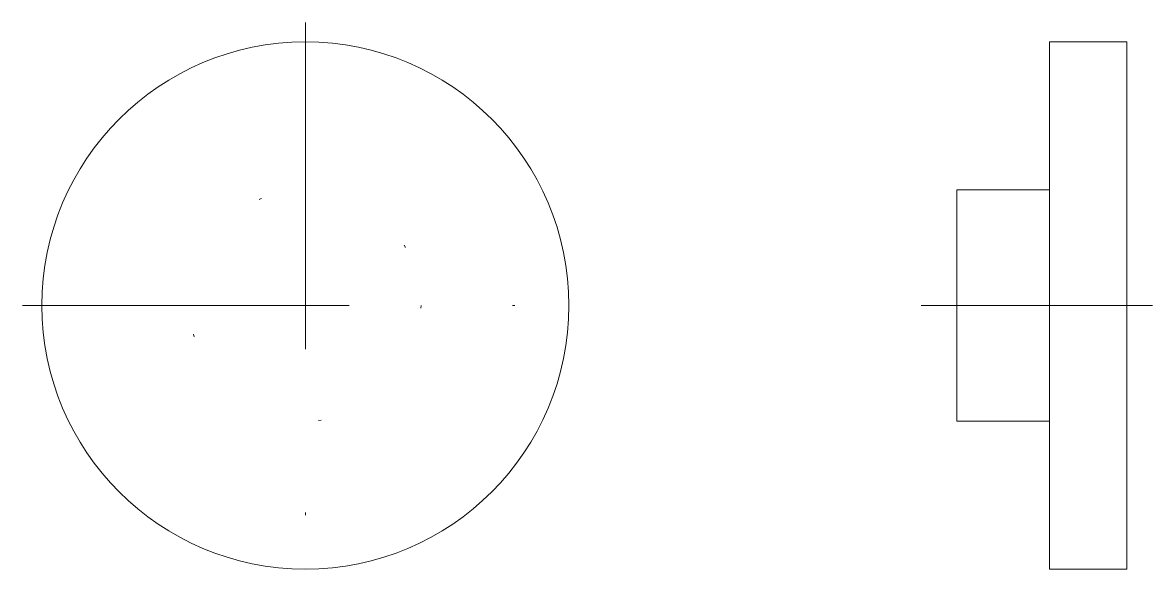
# Model space of a CAD drawing. Header units: millimetres. Extents: x -11 to 32.9, y -1 to 21.
import ezdxf

# ---------------------------------------------------------------- set-up
doc = ezdxf.new("R2010")
doc.units = ezdxf.units.MM
doc.linetypes.add('DASHDOT', pattern=[25.4, 12.7, -6.35, 0, -6.35])
doc.linetypes.add('DOT', pattern=[6.35, 0, -6.35])
for name, color, linetype, lineweight in [('Axis', 4, 'DASHDOT', 0), ('Hidden', 3, 'DOT', 0), ('Horn', 7, 'CONTINUOUS', 0)]:
    doc.layers.add(name, color=color, linetype=linetype, lineweight=lineweight)

msp = doc.modelspace()

# ---------------------------------------------------------------- linework, layer by layer
at = {"layer": 'Axis'}
for p, q in [((0, 21), (0, -1)), ((-11, 10), (11, 10)), ((32.944, 10), (23.944, 10))]:
    msp.add_line(p, q, dxfattribs=at)
at = {"layer": 'Hidden'}
msp.add_circle((0, 10), 4.5, dxfattribs=at)
at = {"layer": 'Horn'}
for p, q in [((28.944, 14.5), (28.944, 20.25)), ((28.944, 20.25), (31.944, 20.25)), ((31.944, 20.25), (31.944, -0.25)), ((25.344, 14.5), (28.944, 14.5)), ((25.344, 14.5), (25.344, 13)), ((28.944, 10), (28.944, 14.5)), ((25.344, 13), (25.344, 10)), ((25.344, 7), (25.344, 10)), ((28.944, 5.5), (28.944, 10)), ((25.344, 5.5), (25.344, 7)), ((28.944, 5.5), (25.344, 5.5)), ((28.944, -0.25), (28.944, 5.5)), ((31.944, -0.25), (28.944, -0.25))]:
    msp.add_line(p, q, dxfattribs=at)
msp.add_circle((0, 10), 10.25, dxfattribs=at)

doc.saveas('drawing.dxf')
